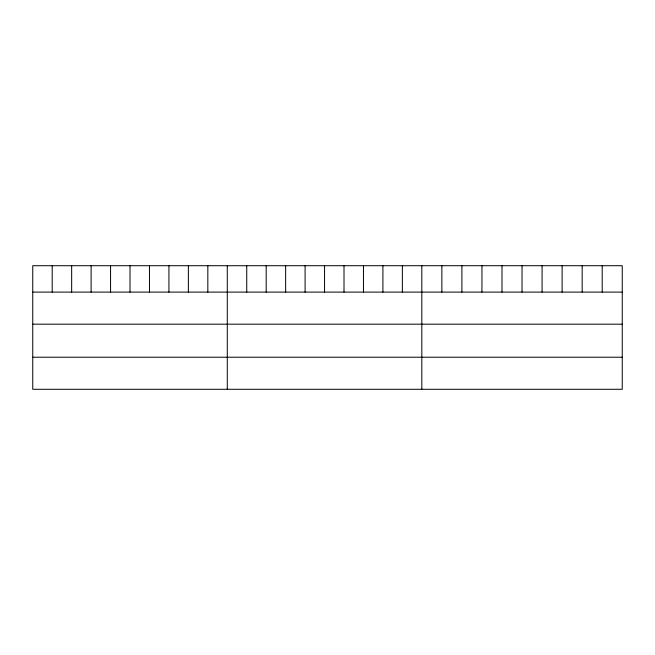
<?xml version="1.0" encoding="UTF-8"?>
<svg xmlns="http://www.w3.org/2000/svg" width="655" height="655" viewBox="0 0 655 655"><rect width="100%" height="100%" fill="white"/><g stroke="black" fill="none" stroke-linecap="round" stroke-linejoin="round"><path stroke-width="0.98" d="M622.25 292.105L622.25 389.283L32.75 389.283L32.75 265.717L622.25 265.717L622.25 292.105L32.75 292.105M32.75 324.176L622.25 324.176M32.75 357.221L622.25 357.221M602.207 265.717L602.207 292.105M582.164 265.717L582.164 292.105M562.121 265.717L562.121 292.105M542.078 265.717L542.078 292.105M522.035 265.717L522.035 292.105M501.992 265.717L501.992 292.105M481.949 265.717L481.949 292.105M461.906 265.717L461.906 292.105M441.863 265.717L441.863 292.105M421.82 265.717L421.82 389.283M402.366 265.717L402.366 292.105M382.913 265.717L382.913 292.105M363.459 265.717L363.459 292.105M344.006 265.717L344.006 292.105M324.552 265.717L324.552 292.105M305.099 265.717L305.099 292.105M285.645 265.717L285.645 292.105M266.192 265.717L266.192 292.105M246.739 265.717L246.739 292.105M227.285 265.717L227.285 389.283M207.832 265.717L207.832 292.105M188.378 265.717L188.378 292.105M168.924 265.717L168.924 292.105M149.471 265.717L149.471 292.105M130.018 265.717L130.018 292.105M110.564 265.717L110.564 292.105M91.111 265.717L91.111 292.105M71.657 265.717L71.657 292.105M52.203 265.717L52.203 292.105"/></g></svg>
